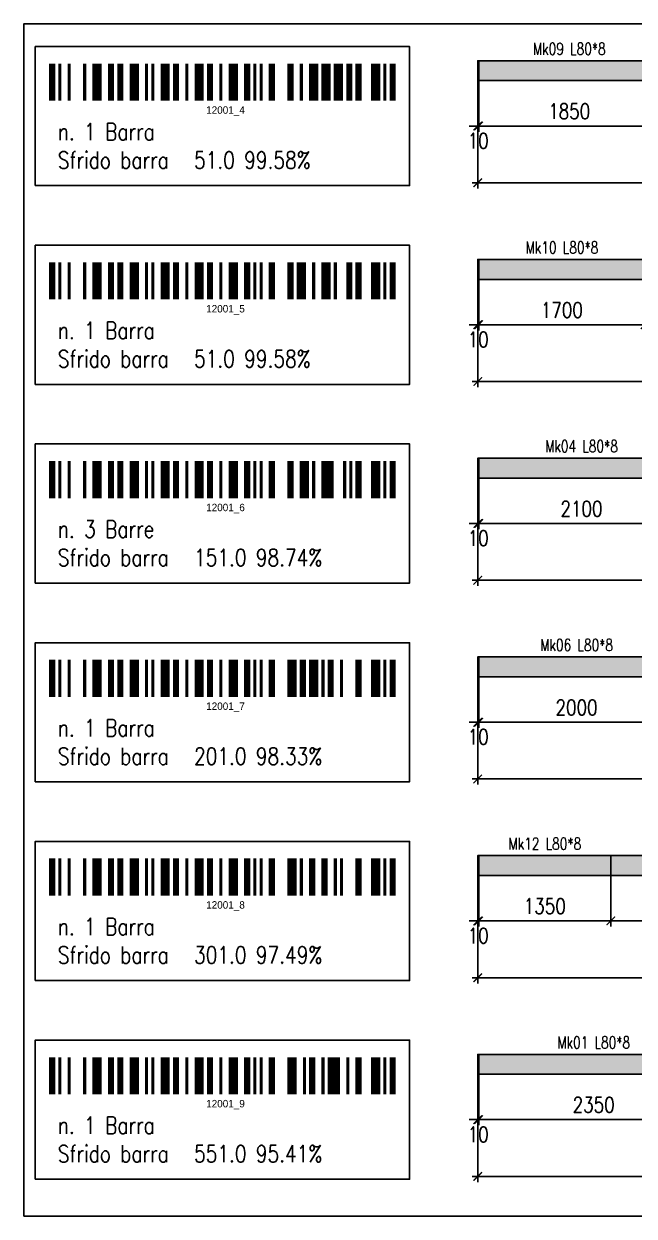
# Model space of a CAD drawing. Header units: millimetres. Extents: x -56 to 421004, y -1 to 91234.
# Drawn here: x 201349 to 207586, y 66235 to 78410 of the extents above; entities that cross this region are included whole.
import ezdxf
from ezdxf.enums import TextEntityAlignment as Align

# ---------------------------------------------------------------- set-up
doc = ezdxf.new("R2010")
doc.units = ezdxf.units.MM
doc.styles.add('EasyCutStyle', font='romans.shx', dxfattribs={"width": 0.8})
doc.styles.add('EasyCutStyleOptimezeBars', font='Romans.shx', dxfattribs={"width": 0.8})
doc.dimstyles.new('EasyCutDimOptimezeBars', dxfattribs={"dimscale": 57.971, "dimtxt": 2.7, "dimasz": 1.5, "dimexe": 1, "dimexo": 0, "dimgap": 1.25, "dimtad": 1, "dimdec": 1, "dimrnd": 0.5, "dimzin": 12, "dimdsep": 46, "dimtxsty": 'EasyCutStyleOptimezeBars', "dimblk": 'ARCHTICK', "dimblk1": 'ARCHTICK', "dimblk2": 'ARCHTICK', "dimcen": 1, "dimdle": 1, "dimclrd": 1, "dimclre": 1, "dimclrt": 3, "dimadec": 3, "dimazin": 0, "dimtfac": 1, "dimtdec": 1, "dimtix": 1, "dimtmove": 0, "dimatfit": 3, "dimfxl": 1, "dimtfill": 1, "dimtolj": 1, "dimtzin": 0, "dimarcsym": 0})

# ---------------------------------------------------------------- blocks, each defined once
blk = doc.blocks.new('BARCODE128_12001_4')
at = {"linetype": 'Continuous'}
for points, const_width in [([(1, 0), (1, 12)], 2), ([(3.5, 0), (3.5, 12)], 1), ([(6.5, 0), (6.5, 12)], 1), ([(11.5, 0), (11.5, 12)], 1), ([(15.5, 0), (15.5, 12)], 3), ([(20, 0), (20, 12)], 2), ([(23, 0), (23, 12)], 2), ([(27.5, 0), (27.5, 12)], 3), ([(31.5, 0), (31.5, 12)], 1), ([(33.5, 0), (33.5, 12)], 1), ([(37.5, 0), (37.5, 12)], 3), ([(41, 0), (41, 12)], 2), ([(44.5, 0), (44.5, 12)], 1), ([(48.5, 0), (48.5, 12)], 3), ([(52, 0), (52, 12)], 2), ([(55.5, 0), (55.5, 12)], 1), ([(59.5, 0), (59.5, 12)], 3), ([(64, 0), (64, 12)], 2), ([(66.5, 0), (66.5, 12)], 1), ([(68.5, 0), (68.5, 12)], 1), ([(72, 0), (72, 12)], 2), ([(78, 0), (78, 12)], 2), ([(81.5, 0), (81.5, 12)], 1), ([(85.5, 0), (85.5, 12)], 3), ([(89.5, 0), (89.5, 12)], 3), ([(93.5, 0), (93.5, 12)], 3), ([(97, 0), (97, 12)], 2), ([(100, 0), (100, 12)], 2), ([(105.5, 0), (105.5, 12)], 3), ([(108.5, 0), (108.5, 12)], 1), ([(111, 0), (111, 12)], 2)]:
    blk.add_lwpolyline(points, dxfattribs=dict(at, const_width=const_width))
blk.add_text('12001_4', height=2.4).set_placement((57, -4.2), align=Align.CENTER)
blk = doc.blocks.new('_ArchTick')
at = {"color": 0, "linetype": 'ByBlock', "const_width": 0.15}
blk.add_lwpolyline([(-0.5, -0.5), (0.5, 0.5)], dxfattribs=at)
blk = doc.blocks.new('*D1240')
at = {"color": 1, "lineweight": -2}
for p, q in [((205987, 77831), (205987, 77309)), ((205997, 77831), (205997, 77309)), ((205987, 77367), (205900, 77367)), ((205987, 77367), (205997, 77367)), ((205997, 77367), (206084, 77367))]:
    blk.add_line(p, q, dxfattribs=at)
at = {"layer": 'Defpoints', "color": 0}
for p in [(205987, 77831), (205997, 77831)]:
    blk.add_point(p, dxfattribs=at)
at = {"color": 1, "lineweight": -2, "xscale": 86.9637, "yscale": 86.9637, "zscale": 86.9637}
blk.add_blockref('_ArchTick', (205987, 77367), dxfattribs=at)
at = {"color": 1, "lineweight": -2, "xscale": 86.9637, "yscale": 86.9637, "zscale": 86.9637, "rotation": 180}
blk.add_blockref('_ArchTick', (205997, 77367), dxfattribs=at)
at = {"color": 3, "char_height": 156.5, "attachment_point": 5, "style": 'EasyCutStyleOptimezeBars', "bg_fill": 3, "box_fill_scale": 1.1, "bg_fill_color": 256, "bg_fill_true_color": 13158600}
for s, insert, bg_fill_transparency in [('\\A1;', (205992, 77570), 9105272), ('\\A1;10', (205992, 77216), 0)]:
    blk.add_mtext(s, dxfattribs=dict(at, insert=insert, bg_fill_transparency=bg_fill_transparency))
at = {"layer": 'Defpoints', "color": 0}
blk.add_point((205997, 77367), dxfattribs=at)
blk = doc.blocks.new('*D1241')
at = {"color": 1, "lineweight": -2}
for p, q in [((205997, 77831), (205997, 77309)), ((207847, 77831), (207847, 77309)), ((205939, 77367), (207905, 77367))]:
    blk.add_line(p, q, dxfattribs=at)
at = {"layer": 'Defpoints', "color": 0}
for p in [(205997, 77831), (207847, 77831), (207847, 77367)]:
    blk.add_point(p, dxfattribs=at)
at = {"color": 1, "lineweight": -2, "xscale": 86.9637, "yscale": 86.9637, "zscale": 86.9637, "rotation": 180}
blk.add_blockref('_ArchTick', (205997, 77367), dxfattribs=at)
at = {"color": 1, "lineweight": -2, "xscale": 86.9637, "yscale": 86.9637, "zscale": 86.9637}
blk.add_blockref('_ArchTick', (207847, 77367), dxfattribs=at)
at = {"color": 3, "insert": (206922, 77517), "char_height": 156.5, "attachment_point": 5, "style": 'EasyCutStyleOptimezeBars', "bg_fill": 3, "box_fill_scale": 1.1, "bg_fill_color": 256, "bg_fill_true_color": 13158600, "bg_fill_transparency": 9105272}
blk.add_mtext('\\A1;1850', dxfattribs=at)
blk = doc.blocks.new('*D1249')
at = {"color": 1, "lineweight": -2}
for p, q in [((205987, 77831), (205987, 76729)), ((217988, 77831), (217988, 76729)), ((205929, 76787), (218046, 76787))]:
    blk.add_line(p, q, dxfattribs=at)
at = {"layer": 'Defpoints', "color": 0}
for p in [(205987, 77831), (217988, 77831), (217988, 76787)]:
    blk.add_point(p, dxfattribs=at)
at = {"color": 1, "lineweight": -2, "xscale": 86.9637, "yscale": 86.9637, "zscale": 86.9637, "rotation": 180}
blk.add_blockref('_ArchTick', (205987, 76787), dxfattribs=at)
at = {"color": 1, "lineweight": -2, "xscale": 86.9637, "yscale": 86.9637, "zscale": 86.9637}
blk.add_blockref('_ArchTick', (217988, 76787), dxfattribs=at)
at = {"color": 3, "insert": (211987, 76938), "char_height": 156.5, "attachment_point": 5, "style": 'EasyCutStyleOptimezeBars', "bg_fill": 3, "box_fill_scale": 1.1, "bg_fill_color": 256, "bg_fill_true_color": 13158600, "bg_fill_transparency": 6168064}
blk.add_mtext('\\A1;12001', dxfattribs=at)
blk = doc.blocks.new('BARCODE128_12001_5')
at = {"linetype": 'Continuous'}
for points, const_width in [([(1, 0), (1, 12)], 2), ([(3.5, 0), (3.5, 12)], 1), ([(6.5, 0), (6.5, 12)], 1), ([(11.5, 0), (11.5, 12)], 1), ([(15.5, 0), (15.5, 12)], 3), ([(20, 0), (20, 12)], 2), ([(23, 0), (23, 12)], 2), ([(27.5, 0), (27.5, 12)], 3), ([(31.5, 0), (31.5, 12)], 1), ([(33.5, 0), (33.5, 12)], 1), ([(37.5, 0), (37.5, 12)], 3), ([(41, 0), (41, 12)], 2), ([(44.5, 0), (44.5, 12)], 1), ([(48.5, 0), (48.5, 12)], 3), ([(52, 0), (52, 12)], 2), ([(55.5, 0), (55.5, 12)], 1), ([(59.5, 0), (59.5, 12)], 3), ([(64, 0), (64, 12)], 2), ([(66.5, 0), (66.5, 12)], 1), ([(68.5, 0), (68.5, 12)], 1), ([(72, 0), (72, 12)], 2), ([(78, 0), (78, 12)], 2), ([(81.5, 0), (81.5, 12)], 3), ([(85.5, 0), (85.5, 12)], 1), ([(89.5, 0), (89.5, 12)], 3), ([(92.5, 0), (92.5, 12)], 1), ([(97, 0), (97, 12)], 2), ([(100, 0), (100, 12)], 2), ([(105.5, 0), (105.5, 12)], 3), ([(108.5, 0), (108.5, 12)], 1), ([(111, 0), (111, 12)], 2)]:
    blk.add_lwpolyline(points, dxfattribs=dict(at, const_width=const_width))
blk.add_text('12001_5', height=2.4).set_placement((57, -4.2), align=Align.CENTER)
blk = doc.blocks.new('*D1250')
at = {"color": 1, "lineweight": -2}
for p, q in [((205987, 75801), (205987, 75280)), ((205997, 75801), (205997, 75280)), ((205987, 75338), (205900, 75338)), ((205987, 75338), (205997, 75338)), ((205997, 75338), (206084, 75338))]:
    blk.add_line(p, q, dxfattribs=at)
at = {"layer": 'Defpoints', "color": 0}
for p in [(205987, 75801), (205997, 75801)]:
    blk.add_point(p, dxfattribs=at)
at = {"color": 1, "lineweight": -2, "xscale": 86.9637, "yscale": 86.9637, "zscale": 86.9637}
blk.add_blockref('_ArchTick', (205987, 75338), dxfattribs=at)
at = {"color": 1, "lineweight": -2, "xscale": 86.9637, "yscale": 86.9637, "zscale": 86.9637, "rotation": 180}
blk.add_blockref('_ArchTick', (205997, 75338), dxfattribs=at)
at = {"color": 3, "char_height": 156.5, "attachment_point": 5, "style": 'EasyCutStyleOptimezeBars', "bg_fill": 3, "box_fill_scale": 1.1, "bg_fill_color": 256, "bg_fill_true_color": 13158600}
for s, insert, bg_fill_transparency in [('\\A1;', (205992, 75540), 9105788), ('\\A1;10', (205992, 75187), 6881388)]:
    blk.add_mtext(s, dxfattribs=dict(at, insert=insert, bg_fill_transparency=bg_fill_transparency))
at = {"layer": 'Defpoints', "color": 0}
blk.add_point((205997, 75338), dxfattribs=at)
blk = doc.blocks.new('*D1251')
at = {"color": 1, "lineweight": -2}
for p, q in [((205997, 75801), (205997, 75280)), ((207697, 75801), (207697, 75280)), ((205939, 75338), (207755, 75338))]:
    blk.add_line(p, q, dxfattribs=at)
at = {"layer": 'Defpoints', "color": 0}
for p in [(205997, 75801), (207697, 75801), (207697, 75338)]:
    blk.add_point(p, dxfattribs=at)
at = {"color": 1, "lineweight": -2, "xscale": 86.9637, "yscale": 86.9637, "zscale": 86.9637, "rotation": 180}
blk.add_blockref('_ArchTick', (205997, 75338), dxfattribs=at)
at = {"color": 1, "lineweight": -2, "xscale": 86.9637, "yscale": 86.9637, "zscale": 86.9637}
blk.add_blockref('_ArchTick', (207697, 75338), dxfattribs=at)
at = {"color": 3, "insert": (206847, 75488), "char_height": 156.5, "attachment_point": 5, "style": 'EasyCutStyleOptimezeBars', "bg_fill": 3, "box_fill_scale": 1.1, "bg_fill_color": 256, "bg_fill_true_color": 13158600, "bg_fill_transparency": 6354220}
blk.add_mtext('\\A1;1700', dxfattribs=at)
blk = doc.blocks.new('*D1260')
at = {"color": 1, "lineweight": -2}
for p, q in [((205987, 75801), (205987, 74700)), ((217988, 75801), (217988, 74700)), ((205929, 74758), (218046, 74758))]:
    blk.add_line(p, q, dxfattribs=at)
at = {"layer": 'Defpoints', "color": 0}
for p in [(205987, 75801), (217988, 75801), (217988, 74758)]:
    blk.add_point(p, dxfattribs=at)
at = {"color": 1, "lineweight": -2, "xscale": 86.9637, "yscale": 86.9637, "zscale": 86.9637, "rotation": 180}
blk.add_blockref('_ArchTick', (205987, 74758), dxfattribs=at)
at = {"color": 1, "lineweight": -2, "xscale": 86.9637, "yscale": 86.9637, "zscale": 86.9637}
blk.add_blockref('_ArchTick', (217988, 74758), dxfattribs=at)
at = {"color": 3, "insert": (211987, 74909), "char_height": 156.5, "attachment_point": 5, "style": 'EasyCutStyleOptimezeBars', "bg_fill": 3, "box_fill_scale": 1.1, "bg_fill_color": 256, "bg_fill_true_color": 13158600, "bg_fill_transparency": 6580224}
blk.add_mtext('\\A1;12001', dxfattribs=at)
blk = doc.blocks.new('BARCODE128_12001_6')
at = {"linetype": 'Continuous'}
for points, const_width in [([(1, 0), (1, 12)], 2), ([(3.5, 0), (3.5, 12)], 1), ([(6.5, 0), (6.5, 12)], 1), ([(11.5, 0), (11.5, 12)], 1), ([(15.5, 0), (15.5, 12)], 3), ([(20, 0), (20, 12)], 2), ([(23, 0), (23, 12)], 2), ([(27.5, 0), (27.5, 12)], 3), ([(31.5, 0), (31.5, 12)], 1), ([(33.5, 0), (33.5, 12)], 1), ([(37.5, 0), (37.5, 12)], 3), ([(41, 0), (41, 12)], 2), ([(44.5, 0), (44.5, 12)], 1), ([(48.5, 0), (48.5, 12)], 3), ([(52, 0), (52, 12)], 2), ([(55.5, 0), (55.5, 12)], 1), ([(59.5, 0), (59.5, 12)], 3), ([(64, 0), (64, 12)], 2), ([(66.5, 0), (66.5, 12)], 1), ([(68.5, 0), (68.5, 12)], 1), ([(72, 0), (72, 12)], 2), ([(78, 0), (78, 12)], 2), ([(82.5, 0), (82.5, 12)], 3), ([(85.5, 0), (85.5, 12)], 1), ([(90, 0), (90, 12)], 4), ([(95.5, 0), (95.5, 12)], 1), ([(97.5, 0), (97.5, 12)], 1), ([(100, 0), (100, 12)], 2), ([(105.5, 0), (105.5, 12)], 3), ([(108.5, 0), (108.5, 12)], 1), ([(111, 0), (111, 12)], 2)]:
    blk.add_lwpolyline(points, dxfattribs=dict(at, const_width=const_width))
blk.add_text('12001_6', height=2.4).set_placement((57, -4.2), align=Align.CENTER)
blk = doc.blocks.new('*D1261')
at = {"color": 1, "lineweight": -2}
for p, q in [((205987, 73772), (205987, 73250)), ((205997, 73772), (205997, 73250)), ((205987, 73308), (205900, 73308)), ((205987, 73308), (205997, 73308)), ((205997, 73308), (206084, 73308))]:
    blk.add_line(p, q, dxfattribs=at)
at = {"layer": 'Defpoints', "color": 0}
for p in [(205987, 73772), (205997, 73772)]:
    blk.add_point(p, dxfattribs=at)
at = {"color": 1, "lineweight": -2, "xscale": 86.9637, "yscale": 86.9637, "zscale": 86.9637}
blk.add_blockref('_ArchTick', (205987, 73308), dxfattribs=at)
at = {"color": 1, "lineweight": -2, "xscale": 86.9637, "yscale": 86.9637, "zscale": 86.9637, "rotation": 180}
blk.add_blockref('_ArchTick', (205997, 73308), dxfattribs=at)
at = {"color": 3, "char_height": 156.5, "attachment_point": 5, "style": 'EasyCutStyleOptimezeBars', "bg_fill": 3, "box_fill_scale": 1.1, "bg_fill_color": 256, "bg_fill_true_color": 13158600}
for s, insert, bg_fill_transparency in [('\\A1;', (205992, 73511), 9111464), ('\\A1;10', (205992, 73158), 7929972)]:
    blk.add_mtext(s, dxfattribs=dict(at, insert=insert, bg_fill_transparency=bg_fill_transparency))
at = {"layer": 'Defpoints', "color": 0}
blk.add_point((205997, 73308), dxfattribs=at)
blk = doc.blocks.new('*D1262')
at = {"color": 1, "lineweight": -2}
for p, q in [((205997, 73772), (205997, 73250)), ((208097, 73772), (208097, 73250)), ((205939, 73308), (208155, 73308))]:
    blk.add_line(p, q, dxfattribs=at)
at = {"layer": 'Defpoints', "color": 0}
for p in [(205997, 73772), (208097, 73772), (208097, 73308)]:
    blk.add_point(p, dxfattribs=at)
at = {"color": 1, "lineweight": -2, "xscale": 86.9637, "yscale": 86.9637, "zscale": 86.9637, "rotation": 180}
blk.add_blockref('_ArchTick', (205997, 73308), dxfattribs=at)
at = {"color": 1, "lineweight": -2, "xscale": 86.9637, "yscale": 86.9637, "zscale": 86.9637}
blk.add_blockref('_ArchTick', (208097, 73308), dxfattribs=at)
at = {"color": 3, "insert": (207047, 73459), "char_height": 156.5, "attachment_point": 5, "style": 'EasyCutStyleOptimezeBars', "bg_fill": 3, "box_fill_scale": 1.1, "bg_fill_color": 256, "bg_fill_true_color": 13158600, "bg_fill_transparency": 0}
blk.add_mtext('\\A1;2100', dxfattribs=at)
blk = doc.blocks.new('*D1269')
at = {"color": 1, "lineweight": -2}
for p, q in [((205987, 73772), (205987, 72671)), ((217988, 73772), (217988, 72671)), ((205929, 72729), (218046, 72729))]:
    blk.add_line(p, q, dxfattribs=at)
at = {"layer": 'Defpoints', "color": 0}
for p in [(205987, 73772), (217988, 73772), (217988, 72729)]:
    blk.add_point(p, dxfattribs=at)
at = {"color": 1, "lineweight": -2, "xscale": 86.9637, "yscale": 86.9637, "zscale": 86.9637, "rotation": 180}
blk.add_blockref('_ArchTick', (205987, 72729), dxfattribs=at)
at = {"color": 1, "lineweight": -2, "xscale": 86.9637, "yscale": 86.9637, "zscale": 86.9637}
blk.add_blockref('_ArchTick', (217988, 72729), dxfattribs=at)
at = {"color": 3, "insert": (211987, 72879), "char_height": 156.5, "attachment_point": 5, "style": 'EasyCutStyleOptimezeBars', "bg_fill": 3, "box_fill_scale": 1.1, "bg_fill_color": 256, "bg_fill_true_color": 13158600, "bg_fill_transparency": 6815696}
blk.add_mtext('\\A1;12001', dxfattribs=at)
blk = doc.blocks.new('BARCODE128_12001_7')
at = {"linetype": 'Continuous'}
for points, const_width in [([(1, 0), (1, 12)], 2), ([(3.5, 0), (3.5, 12)], 1), ([(6.5, 0), (6.5, 12)], 1), ([(11.5, 0), (11.5, 12)], 1), ([(15.5, 0), (15.5, 12)], 3), ([(20, 0), (20, 12)], 2), ([(23, 0), (23, 12)], 2), ([(27.5, 0), (27.5, 12)], 3), ([(31.5, 0), (31.5, 12)], 1), ([(33.5, 0), (33.5, 12)], 1), ([(37.5, 0), (37.5, 12)], 3), ([(41, 0), (41, 12)], 2), ([(44.5, 0), (44.5, 12)], 1), ([(48.5, 0), (48.5, 12)], 3), ([(52, 0), (52, 12)], 2), ([(55.5, 0), (55.5, 12)], 1), ([(59.5, 0), (59.5, 12)], 3), ([(64, 0), (64, 12)], 2), ([(66.5, 0), (66.5, 12)], 1), ([(68.5, 0), (68.5, 12)], 1), ([(72, 0), (72, 12)], 2), ([(78.5, 0), (78.5, 12)], 3), ([(82, 0), (82, 12)], 2), ([(85.5, 0), (85.5, 12)], 3), ([(88.5, 0), (88.5, 12)], 1), ([(91, 0), (91, 12)], 2), ([(94.5, 0), (94.5, 12)], 1), ([(100, 0), (100, 12)], 2), ([(105.5, 0), (105.5, 12)], 3), ([(108.5, 0), (108.5, 12)], 1), ([(111, 0), (111, 12)], 2)]:
    blk.add_lwpolyline(points, dxfattribs=dict(at, const_width=const_width))
blk.add_text('12001_7', height=2.4).set_placement((57, -4.2), align=Align.CENTER)
blk = doc.blocks.new('*D1270')
at = {"color": 1, "lineweight": -2}
for p, q in [((205987, 71743), (205987, 71221)), ((205997, 71743), (205997, 71221)), ((205987, 71279), (205900, 71279)), ((205987, 71279), (205997, 71279)), ((205997, 71279), (206084, 71279))]:
    blk.add_line(p, q, dxfattribs=at)
at = {"layer": 'Defpoints', "color": 0}
for p in [(205987, 71743), (205997, 71743)]:
    blk.add_point(p, dxfattribs=at)
at = {"color": 1, "lineweight": -2, "xscale": 86.9637, "yscale": 86.9637, "zscale": 86.9637}
blk.add_blockref('_ArchTick', (205987, 71279), dxfattribs=at)
at = {"color": 1, "lineweight": -2, "xscale": 86.9637, "yscale": 86.9637, "zscale": 86.9637, "rotation": 180}
blk.add_blockref('_ArchTick', (205997, 71279), dxfattribs=at)
at = {"color": 3, "char_height": 156.5, "attachment_point": 5, "style": 'EasyCutStyleOptimezeBars', "bg_fill": 3, "box_fill_scale": 1.1, "bg_fill_color": 256, "bg_fill_true_color": 13158600}
for s, insert, bg_fill_transparency in [('\\A1;', (205992, 71482), 6884124), ('\\A1;10', (205992, 71129), 6912188)]:
    blk.add_mtext(s, dxfattribs=dict(at, insert=insert, bg_fill_transparency=bg_fill_transparency))
at = {"layer": 'Defpoints', "color": 0}
blk.add_point((205997, 71279), dxfattribs=at)
blk = doc.blocks.new('*D1271')
at = {"color": 1, "lineweight": -2}
for p, q in [((205997, 71743), (205997, 71221)), ((207997, 71743), (207997, 71221)), ((205939, 71279), (208055, 71279))]:
    blk.add_line(p, q, dxfattribs=at)
at = {"layer": 'Defpoints', "color": 0}
for p in [(205997, 71743), (207997, 71743), (207997, 71279)]:
    blk.add_point(p, dxfattribs=at)
at = {"color": 1, "lineweight": -2, "xscale": 86.9637, "yscale": 86.9637, "zscale": 86.9637, "rotation": 180}
blk.add_blockref('_ArchTick', (205997, 71279), dxfattribs=at)
at = {"color": 1, "lineweight": -2, "xscale": 86.9637, "yscale": 86.9637, "zscale": 86.9637}
blk.add_blockref('_ArchTick', (207997, 71279), dxfattribs=at)
at = {"color": 3, "insert": (206997, 71430), "char_height": 156.5, "attachment_point": 5, "style": 'EasyCutStyleOptimezeBars', "bg_fill": 3, "box_fill_scale": 1.1, "bg_fill_color": 256, "bg_fill_true_color": 13158600, "bg_fill_transparency": 6944336}
blk.add_mtext('\\A1;2000', dxfattribs=at)
blk = doc.blocks.new('*D1278')
at = {"color": 1, "lineweight": -2}
for p, q in [((205987, 71743), (205987, 70642)), ((217988, 71743), (217988, 70642)), ((205929, 70700), (218046, 70700))]:
    blk.add_line(p, q, dxfattribs=at)
at = {"layer": 'Defpoints', "color": 0}
for p in [(205987, 71743), (217988, 71743), (217988, 70700)]:
    blk.add_point(p, dxfattribs=at)
at = {"color": 1, "lineweight": -2, "xscale": 86.9637, "yscale": 86.9637, "zscale": 86.9637, "rotation": 180}
blk.add_blockref('_ArchTick', (205987, 70700), dxfattribs=at)
at = {"color": 1, "lineweight": -2, "xscale": 86.9637, "yscale": 86.9637, "zscale": 86.9637}
blk.add_blockref('_ArchTick', (217988, 70700), dxfattribs=at)
at = {"color": 3, "insert": (211987, 70850), "char_height": 156.5, "attachment_point": 5, "style": 'EasyCutStyleOptimezeBars', "bg_fill": 3, "box_fill_scale": 1.1, "bg_fill_color": 256, "bg_fill_true_color": 13158600, "bg_fill_transparency": 9117140}
blk.add_mtext('\\A1;12001', dxfattribs=at)
blk = doc.blocks.new('BARCODE128_12001_8')
at = {"linetype": 'Continuous'}
for points, const_width in [([(1, 0), (1, 12)], 2), ([(3.5, 0), (3.5, 12)], 1), ([(6.5, 0), (6.5, 12)], 1), ([(11.5, 0), (11.5, 12)], 1), ([(15.5, 0), (15.5, 12)], 3), ([(20, 0), (20, 12)], 2), ([(23, 0), (23, 12)], 2), ([(27.5, 0), (27.5, 12)], 3), ([(31.5, 0), (31.5, 12)], 1), ([(33.5, 0), (33.5, 12)], 1), ([(37.5, 0), (37.5, 12)], 3), ([(41, 0), (41, 12)], 2), ([(44.5, 0), (44.5, 12)], 1), ([(48.5, 0), (48.5, 12)], 3), ([(52, 0), (52, 12)], 2), ([(55.5, 0), (55.5, 12)], 1), ([(59.5, 0), (59.5, 12)], 3), ([(64, 0), (64, 12)], 2), ([(66.5, 0), (66.5, 12)], 1), ([(68.5, 0), (68.5, 12)], 1), ([(72, 0), (72, 12)], 2), ([(78.5, 0), (78.5, 12)], 3), ([(81.5, 0), (81.5, 12)], 1), ([(85, 0), (85, 12)], 2), ([(89, 0), (89, 12)], 2), ([(92.5, 0), (92.5, 12)], 1), ([(94.5, 0), (94.5, 12)], 1), ([(100, 0), (100, 12)], 2), ([(105.5, 0), (105.5, 12)], 3), ([(108.5, 0), (108.5, 12)], 1), ([(111, 0), (111, 12)], 2)]:
    blk.add_lwpolyline(points, dxfattribs=dict(at, const_width=const_width))
blk.add_text('12001_8', height=2.4).set_placement((57, -4.2), align=Align.CENTER)
blk = doc.blocks.new('*D1279')
at = {"color": 1, "lineweight": -2}
for p, q in [((205987, 69714), (205987, 69192)), ((205997, 69714), (205997, 69192)), ((205987, 69250), (205900, 69250)), ((205987, 69250), (205997, 69250)), ((205997, 69250), (206084, 69250))]:
    blk.add_line(p, q, dxfattribs=at)
at = {"layer": 'Defpoints', "color": 0}
for p in [(205987, 69714), (205997, 69714)]:
    blk.add_point(p, dxfattribs=at)
at = {"color": 1, "lineweight": -2, "xscale": 86.9637, "yscale": 86.9637, "zscale": 86.9637}
blk.add_blockref('_ArchTick', (205987, 69250), dxfattribs=at)
at = {"color": 1, "lineweight": -2, "xscale": 86.9637, "yscale": 86.9637, "zscale": 86.9637, "rotation": 180}
blk.add_blockref('_ArchTick', (205997, 69250), dxfattribs=at)
at = {"color": 3, "char_height": 156.5, "attachment_point": 5, "style": 'EasyCutStyleOptimezeBars', "bg_fill": 3, "box_fill_scale": 1.1, "bg_fill_color": 256, "bg_fill_true_color": 13158600}
for s, insert, bg_fill_transparency in [('\\A1;', (205992, 69453), 10871768), ('\\A1;10', (205992, 69099), 0)]:
    blk.add_mtext(s, dxfattribs=dict(at, insert=insert, bg_fill_transparency=bg_fill_transparency))
at = {"layer": 'Defpoints', "color": 0}
blk.add_point((205997, 69250), dxfattribs=at)
blk = doc.blocks.new('*D1280')
at = {"color": 1, "lineweight": -2}
for p, q in [((205997, 69714), (205997, 69192)), ((207347, 69714), (207347, 69192)), ((205939, 69250), (207405, 69250))]:
    blk.add_line(p, q, dxfattribs=at)
at = {"layer": 'Defpoints', "color": 0}
for p in [(205997, 69714), (207347, 69714), (207347, 69250)]:
    blk.add_point(p, dxfattribs=at)
at = {"color": 1, "lineweight": -2, "xscale": 86.9637, "yscale": 86.9637, "zscale": 86.9637, "rotation": 180}
blk.add_blockref('_ArchTick', (205997, 69250), dxfattribs=at)
at = {"color": 1, "lineweight": -2, "xscale": 86.9637, "yscale": 86.9637, "zscale": 86.9637}
blk.add_blockref('_ArchTick', (207347, 69250), dxfattribs=at)
at = {"color": 3, "insert": (206672, 69401), "char_height": 156.5, "attachment_point": 5, "style": 'EasyCutStyleOptimezeBars', "bg_fill": 3, "box_fill_scale": 1.1, "bg_fill_color": 256, "bg_fill_true_color": 13158600, "bg_fill_transparency": 4826448}
blk.add_mtext('\\A1;1350', dxfattribs=at)
blk = doc.blocks.new('*D1281')
at = {"color": 1, "lineweight": -2}
for p, q in [((207347, 69714), (207347, 69192)), ((208697, 69714), (208697, 69192)), ((207289, 69250), (208755, 69250))]:
    blk.add_line(p, q, dxfattribs=at)
at = {"layer": 'Defpoints', "color": 0}
for p in [(207347, 69714), (208697, 69714), (208697, 69250)]:
    blk.add_point(p, dxfattribs=at)
at = {"color": 1, "lineweight": -2, "xscale": 86.9637, "yscale": 86.9637, "zscale": 86.9637, "rotation": 180}
blk.add_blockref('_ArchTick', (207347, 69250), dxfattribs=at)
at = {"color": 1, "lineweight": -2, "xscale": 86.9637, "yscale": 86.9637, "zscale": 86.9637}
blk.add_blockref('_ArchTick', (208697, 69250), dxfattribs=at)
at = {"color": 3, "insert": (208022, 69401), "char_height": 156.5, "attachment_point": 5, "style": 'EasyCutStyleOptimezeBars', "bg_fill": 3, "box_fill_scale": 1.1, "bg_fill_color": 256, "bg_fill_true_color": 13158600, "bg_fill_transparency": 7587980}
blk.add_mtext('\\A1;1350', dxfattribs=at)
blk = doc.blocks.new('*D1290')
at = {"color": 1, "lineweight": -2}
for p, q in [((205987, 69714), (205987, 68612)), ((217988, 69714), (217988, 68612)), ((205929, 68670), (218046, 68670))]:
    blk.add_line(p, q, dxfattribs=at)
at = {"layer": 'Defpoints', "color": 0}
for p in [(205987, 69714), (217988, 69714), (217988, 68670)]:
    blk.add_point(p, dxfattribs=at)
at = {"color": 1, "lineweight": -2, "xscale": 86.9637, "yscale": 86.9637, "zscale": 86.9637, "rotation": 180}
blk.add_blockref('_ArchTick', (205987, 68670), dxfattribs=at)
at = {"color": 1, "lineweight": -2, "xscale": 86.9637, "yscale": 86.9637, "zscale": 86.9637}
blk.add_blockref('_ArchTick', (217988, 68670), dxfattribs=at)
at = {"color": 3, "insert": (211987, 68821), "char_height": 156.5, "attachment_point": 5, "style": 'EasyCutStyleOptimezeBars', "bg_fill": 3, "box_fill_scale": 1.1, "bg_fill_color": 256, "bg_fill_true_color": 13158600, "bg_fill_transparency": 0}
blk.add_mtext('\\A1;12001', dxfattribs=at)
blk = doc.blocks.new('BARCODE128_12001_9')
at = {"linetype": 'Continuous'}
for points, const_width in [([(1, 0), (1, 12)], 2), ([(3.5, 0), (3.5, 12)], 1), ([(6.5, 0), (6.5, 12)], 1), ([(11.5, 0), (11.5, 12)], 1), ([(15.5, 0), (15.5, 12)], 3), ([(20, 0), (20, 12)], 2), ([(23, 0), (23, 12)], 2), ([(27.5, 0), (27.5, 12)], 3), ([(31.5, 0), (31.5, 12)], 1), ([(33.5, 0), (33.5, 12)], 1), ([(37.5, 0), (37.5, 12)], 3), ([(41, 0), (41, 12)], 2), ([(44.5, 0), (44.5, 12)], 1), ([(48.5, 0), (48.5, 12)], 3), ([(52, 0), (52, 12)], 2), ([(55.5, 0), (55.5, 12)], 1), ([(59.5, 0), (59.5, 12)], 3), ([(64, 0), (64, 12)], 2), ([(66.5, 0), (66.5, 12)], 1), ([(68.5, 0), (68.5, 12)], 1), ([(72, 0), (72, 12)], 2), ([(78.5, 0), (78.5, 12)], 3), ([(82.5, 0), (82.5, 12)], 1), ([(85, 0), (85, 12)], 2), ([(88.5, 0), (88.5, 12)], 1), ([(92, 0), (92, 12)], 4), ([(96.5, 0), (96.5, 12)], 1), ([(100, 0), (100, 12)], 2), ([(105.5, 0), (105.5, 12)], 3), ([(108.5, 0), (108.5, 12)], 1), ([(111, 0), (111, 12)], 2)]:
    blk.add_lwpolyline(points, dxfattribs=dict(at, const_width=const_width))
blk.add_text('12001_9', height=2.4).set_placement((57, -4.2), align=Align.CENTER)
blk = doc.blocks.new('*D1291')
at = {"color": 1, "lineweight": -2}
for p, q in [((205987, 67685), (205987, 67163)), ((205997, 67685), (205997, 67163)), ((205987, 67221), (205900, 67221)), ((205987, 67221), (205997, 67221)), ((205997, 67221), (206084, 67221))]:
    blk.add_line(p, q, dxfattribs=at)
at = {"layer": 'Defpoints', "color": 0}
for p in [(205987, 67685), (205997, 67685)]:
    blk.add_point(p, dxfattribs=at)
at = {"color": 1, "lineweight": -2, "xscale": 86.9637, "yscale": 86.9637, "zscale": 86.9637}
blk.add_blockref('_ArchTick', (205987, 67221), dxfattribs=at)
at = {"color": 1, "lineweight": -2, "xscale": 86.9637, "yscale": 86.9637, "zscale": 86.9637, "rotation": 180}
blk.add_blockref('_ArchTick', (205997, 67221), dxfattribs=at)
at = {"color": 3, "char_height": 156.5, "attachment_point": 5, "style": 'EasyCutStyleOptimezeBars', "bg_fill": 3, "box_fill_scale": 1.1, "bg_fill_color": 256, "bg_fill_true_color": 13158600}
for s, insert, bg_fill_transparency in [('\\A1;', (205992, 67424), 10875896), ('\\A1;10', (205992, 67070), 0)]:
    blk.add_mtext(s, dxfattribs=dict(at, insert=insert, bg_fill_transparency=bg_fill_transparency))
at = {"layer": 'Defpoints', "color": 0}
blk.add_point((205997, 67221), dxfattribs=at)
blk = doc.blocks.new('*D1292')
at = {"color": 1, "lineweight": -2}
for p, q in [((205997, 67685), (205997, 67163)), ((208347, 67685), (208347, 67163)), ((205939, 67221), (208405, 67221))]:
    blk.add_line(p, q, dxfattribs=at)
at = {"layer": 'Defpoints', "color": 0}
for p in [(205997, 67685), (208347, 67685), (208347, 67221)]:
    blk.add_point(p, dxfattribs=at)
at = {"color": 1, "lineweight": -2, "xscale": 86.9637, "yscale": 86.9637, "zscale": 86.9637, "rotation": 180}
blk.add_blockref('_ArchTick', (205997, 67221), dxfattribs=at)
at = {"color": 1, "lineweight": -2, "xscale": 86.9637, "yscale": 86.9637, "zscale": 86.9637}
blk.add_blockref('_ArchTick', (208347, 67221), dxfattribs=at)
at = {"color": 3, "insert": (207172, 67372), "char_height": 156.5, "attachment_point": 5, "style": 'EasyCutStyleOptimezeBars', "bg_fill": 3, "box_fill_scale": 1.1, "bg_fill_color": 256, "bg_fill_true_color": 13158600, "bg_fill_transparency": 10875896}
blk.add_mtext('\\A1;2350', dxfattribs=at)
blk = doc.blocks.new('*D1298')
at = {"color": 1, "lineweight": -2}
for p, q in [((205987, 67685), (205987, 66583)), ((217988, 67685), (217988, 66583)), ((205929, 66641), (218046, 66641))]:
    blk.add_line(p, q, dxfattribs=at)
at = {"layer": 'Defpoints', "color": 0}
for p in [(205987, 67685), (217988, 67685), (217988, 66641)]:
    blk.add_point(p, dxfattribs=at)
at = {"color": 1, "lineweight": -2, "xscale": 86.9637, "yscale": 86.9637, "zscale": 86.9637, "rotation": 180}
blk.add_blockref('_ArchTick', (205987, 66641), dxfattribs=at)
at = {"color": 1, "lineweight": -2, "xscale": 86.9637, "yscale": 86.9637, "zscale": 86.9637}
blk.add_blockref('_ArchTick', (217988, 66641), dxfattribs=at)
at = {"color": 3, "insert": (211987, 66792), "char_height": 156.5, "attachment_point": 5, "style": 'EasyCutStyleOptimezeBars', "bg_fill": 3, "box_fill_scale": 1.1, "bg_fill_color": 256, "bg_fill_true_color": 13158600, "bg_fill_transparency": 5172584}
blk.add_mtext('\\A1;12001', dxfattribs=at)

msp = doc.modelspace()

# ---------------------------------------------------------------- linework, layer by layer
at = {"color": 5}
msp.add_lwpolyline([(201348.56, 66235.37), (218567.37, 66235.37), (218567.37, 78410.29), (201348.56, 78410.29)], close=True, dxfattribs=at)
at = {"color": 231, "true_color": 0xfd58be}
for points in [[(205986.62, 77830.53), (217987.62, 77830.53), (217987.62, 78033.45), (205986.62, 78033.45)], [(205986.62, 75801.38), (217987.62, 75801.38), (217987.62, 76004.3), (205986.62, 76004.3)], [(205986.62, 73772.23), (217987.62, 73772.23), (217987.62, 73975.14), (205986.62, 73975.14)], [(205986.62, 71743.08), (217987.62, 71743.08), (217987.62, 71945.99), (205986.62, 71945.99)], [(205986.62, 69713.92), (217987.62, 69713.92), (217987.62, 69916.84), (205986.62, 69916.84)], [(205986.62, 67684.77), (217987.62, 67684.77), (217987.62, 67887.68), (205986.62, 67887.68)]]:
    msp.add_lwpolyline(points, close=True, dxfattribs=at)
at = {"color": 7}
for points in [[(205996.62, 77830.53), (207846.62, 77830.53), (207846.62, 78033.45), (205996.62, 78033.45)], [(205996.62, 75801.38), (207696.62, 75801.38), (207696.62, 76004.3), (205996.62, 76004.3)], [(205996.62, 73772.23), (208096.62, 73772.23), (208096.62, 73975.14), (205996.62, 73975.14)], [(205996.62, 71743.08), (207996.62, 71743.08), (207996.62, 71945.99), (205996.62, 71945.99)], [(205996.62, 69713.92), (207346.62, 69713.92), (207346.62, 69916.84), (205996.62, 69916.84)], [(207346.62, 69713.92), (208696.62, 69713.92), (208696.62, 69916.84), (207346.62, 69916.84)], [(205996.62, 67684.77), (208346.62, 67684.77), (208346.62, 67887.68), (205996.62, 67887.68)]]:
    msp.add_lwpolyline(points, close=True, dxfattribs=at)
at = {"color": 54, "true_color": 0x9f8817}
msp.add_solid([(205996.62, 77830.53), (207846.62, 77830.53), (205996.62, 78033.45), (207846.62, 78033.45)], dxfattribs=at)
at = {"color": 44, "true_color": 0x9c7d17}
msp.add_solid([(205996.62, 75801.38), (207696.62, 75801.38), (205996.62, 76004.3), (207696.62, 76004.3)], dxfattribs=at)
at = {"color": 54, "true_color": 0xa39a17}
msp.add_solid([(205996.62, 73772.23), (208096.62, 73772.23), (205996.62, 73975.14), (208096.62, 73975.14)], dxfattribs=at)
at = {"color": 54, "true_color": 0xa19317}
msp.add_solid([(205996.62, 71743.08), (207996.62, 71743.08), (205996.62, 71945.99), (207996.62, 71945.99)], dxfattribs=at)
at = {"color": 44, "true_color": 0x976517}
for points in [[(205996.62, 69713.92), (207346.62, 69713.92), (205996.62, 69916.84), (207346.62, 69916.84)], [(207346.62, 69713.92), (208696.62, 69713.92), (207346.62, 69916.84), (208696.62, 69916.84)]]:
    msp.add_solid(points, dxfattribs=at)
at = {"color": 54, "true_color": 0x9fa717}
msp.add_solid([(205996.62, 67684.77), (208346.62, 67684.77), (205996.62, 67887.68), (208346.62, 67887.68)], dxfattribs=at)

# ---------------------------------------------------------------- texts
at = {"style": 'EasyCutStyle', "width": 0.75}
for s, p in [('Mk09 L80*8', (206922.62, 78094.32)), ('Mk10 L80*8', (206847.62, 76065.17)), ('Mk04 L80*8', (207047.62, 74036.02)), ('Mk06 L80*8', (206997.62, 72006.87)), ('Mk12 L80*8', (206672.62, 69977.71)), ('Mk01 L80*8', (207172.62, 67948.56))]:
    msp.add_text(s, height=121.749, dxfattribs=at).set_placement(p, align=Align.CENTER)

# ---------------------------------------------------------------- next in the draw order: texts
at = {"color": 71, "char_height": 173.9274, "attachment_point": 1, "bg_fill": 2}
for s, insert in [('{\\Fromans|c0;\\W0.8;\\C2;n. 1 Barra^J\\C1;Sfrido barra^I\\C7;51.0 99.58%', (201696.41, 77395.72)), ('{\\Fromans|c0;\\W0.8;\\C2;n. 1 Barra^J\\C1;Sfrido barra^I\\C7;51.0 99.58%', (201696.41, 75366.56)), ('{\\Fromans|c0;\\W0.8;\\C2;n. 3 Barre^J\\C1;Sfrido barra^I\\C7;151.0 98.74%', (201696.41, 73337.41)), ('{\\Fromans|c0;\\W0.8;\\C2;n. 1 Barra^J\\C1;Sfrido barra^I\\C7;201.0 98.33%', (201696.41, 71308.26)), ('{\\Fromans|c0;\\W0.8;\\C2;n. 1 Barra^J\\C1;Sfrido barra^I\\C7;301.0 97.49%', (201696.41, 69279.1)), ('{\\Fromans|c0;\\W0.8;\\C2;n. 1 Barra^J\\C1;Sfrido barra^I\\C7;551.0 95.41%', (201696.41, 67249.95))]:
    msp.add_mtext(s, dxfattribs=dict(at, insert=insert))

# ---------------------------------------------------------------- next in the draw order: dimensions: what is measured, and where the dimension line sits
for base, p1, p2, picture, middle in [((205996.62, 77366.73), (205986.62, 77830.53), (205996.62, 77830.53), '*D1240', (205991.62, 77366.73)), ((205996.62, 75337.57), (205986.62, 75801.38), (205996.62, 75801.38), '*D1250', (205991.62, 75337.57)), ((205996.62, 73308.42), (205986.62, 73772.23), (205996.62, 73772.23), '*D1261', (205991.62, 73308.42)), ((205996.62, 71279.27), (205986.62, 71743.08), (205996.62, 71743.08), '*D1270', (205991.62, 71279.27)), ((205996.62, 69250.12), (205986.62, 69713.92), (205996.62, 69713.92), '*D1279', (205991.62, 69250.12)), ((205996.62, 67220.96), (205986.62, 67684.77), (205996.62, 67684.77), '*D1291', (205991.62, 67220.96))]:
    dim = msp.add_linear_dim(base=base, p1=p1, p2=p2, text='\\X<>', dimstyle='EasyCutDimOptimezeBars', override={"dimscale": 57.9758})
    dim.commit()
    dim.dimension.update_dxf_attribs({"geometry": picture, "text_midpoint": middle})

# ---------------------------------------------------------------- next in the draw order: linework, layer by layer
at = {"color": 5}
for points in [[(201464.51, 76757.98), (205290.91, 76757.98), (205290.91, 78178.39), (201464.51, 78178.39)], [(201464.51, 74728.83), (205290.91, 74728.83), (205290.91, 76149.24), (201464.51, 76149.24)], [(201464.51, 72699.68), (205290.91, 72699.68), (205290.91, 74120.08), (201464.51, 74120.08)], [(201464.51, 70670.52), (205290.91, 70670.52), (205290.91, 72090.93), (201464.51, 72090.93)], [(201464.51, 68641.37), (205290.91, 68641.37), (205290.91, 70061.78), (201464.51, 70061.78)], [(201464.51, 66612.22), (205290.91, 66612.22), (205290.91, 68032.62), (201464.51, 68032.62)]]:
    msp.add_lwpolyline(points, close=True, dxfattribs=at)

# ---------------------------------------------------------------- next in the draw order: block references
at = {"xscale": 31.62316363636637, "yscale": 31.62316363636637, "zscale": 31.62316363636364}
for name, p in [('BARCODE128_12001_4', (201606.81, 77624.98)), ('BARCODE128_12001_5', (201606.81, 75595.83)), ('BARCODE128_12001_6', (201606.81, 73566.68)), ('BARCODE128_12001_7', (201606.81, 71537.52)), ('BARCODE128_12001_8', (201606.81, 69508.37)), ('BARCODE128_12001_9', (201606.81, 67479.22))]:
    msp.add_blockref(name, p, dxfattribs=at)

# ---------------------------------------------------------------- next in the draw order: dimensions: what is measured, and where the dimension line sits
for base, p1, p2, picture, middle in [((207846.62, 77366.73), (205996.62, 77830.53), (207846.62, 77830.53), '*D1241', (206921.62, 77517.47)), ((207696.62, 75337.57), (205996.62, 75801.38), (207696.62, 75801.38), '*D1251', (206846.62, 75488.31)), ((208096.62, 73308.42), (205996.62, 73772.23), (208096.62, 73772.23), '*D1262', (207046.62, 73459.16)), ((207996.62, 71279.27), (205996.62, 71743.08), (207996.62, 71743.08), '*D1271', (206996.62, 71430.01)), ((207346.62, 69250.12), (205996.62, 69713.92), (207346.62, 69713.92), '*D1280', (206671.62, 69400.85)), ((208346.62, 67220.96), (205996.62, 67684.77), (208346.62, 67684.77), '*D1292', (207171.62, 67371.7))]:
    dim = msp.add_linear_dim(base=base, p1=p1, p2=p2, dimstyle='EasyCutDimOptimezeBars', override={"dimscale": 57.9758, "dimtad": 1})
    dim.commit()
    dim.dimension.update_dxf_attribs({"geometry": picture, "text_midpoint": middle})

# ---------------------------------------------------------------- next in the draw order: dimensions: what is measured, and where the dimension line sits
for base, p1, p2, picture, middle in [((217987.62, 76786.97), (205986.62, 77830.53), (217987.62, 77830.53), '*D1249', (211987.12, 76937.71)), ((217987.62, 74757.82), (205986.62, 75801.38), (217987.62, 75801.38), '*D1260', (211987.12, 74908.55)), ((217987.62, 72728.66), (205986.62, 73772.23), (217987.62, 73772.23), '*D1269', (211987.12, 72879.4)), ((217987.62, 70699.51), (205986.62, 71743.08), (217987.62, 71743.08), '*D1278', (211987.12, 70850.25)), ((208696.62, 69250.12), (207346.62, 69713.92), (208696.62, 69713.92), '*D1281', (208021.62, 69400.85)), ((217987.62, 66641.2), (205986.62, 67684.77), (217987.62, 67684.77), '*D1298', (211987.12, 66791.94))]:
    dim = msp.add_linear_dim(base=base, p1=p1, p2=p2, dimstyle='EasyCutDimOptimezeBars', override={"dimscale": 57.9758, "dimtad": 1})
    dim.commit()
    dim.dimension.update_dxf_attribs({"geometry": picture, "text_midpoint": middle})

# ---------------------------------------------------------------- next in the draw order: dimensions: what is measured, and where the dimension line sits
dim = msp.add_linear_dim(base=(217987.62, 68670.36), p1=(205986.62, 69713.92), p2=(217987.62, 69713.92), dimstyle='EasyCutDimOptimezeBars', override={"dimscale": 57.9758, "dimtad": 1})
dim.commit()
dim.dimension.update_dxf_attribs({"geometry": '*D1290', "text_midpoint": (211987.12, 68821.1)})

doc.saveas('drawing.dxf')
